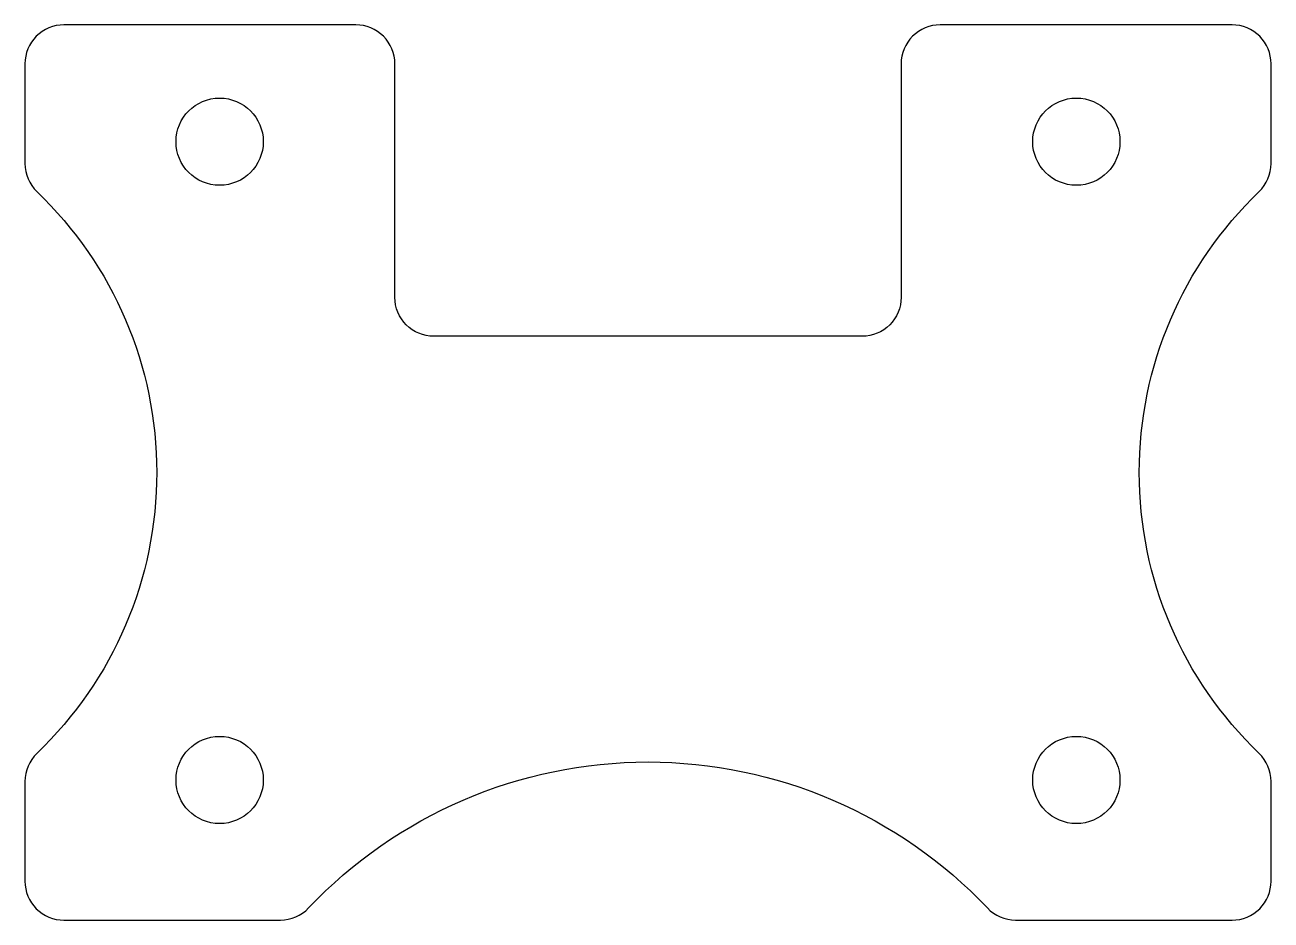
# Model space of a CAD drawing. Extents: x -160 to 0, y 0 to 115.
import ezdxf

# ---------------------------------------------------------------- set-up
doc = ezdxf.new("R2010")
doc.units = 0

msp = doc.modelspace()

# ---------------------------------------------------------------- linework, layer by layer
at = {"layer": '1'}
msp.add_lwpolyline([(0, 110, 0.414214), (-5, 115), (-42.5, 115, 0.414214), (-47.5, 110), (-47.5, 80, -0.414214), (-52.5, 75), (-107.5, 75, -0.414214), (-112.5, 80), (-112.5, 110, 0.414214), (-117.5, 115), (-155, 115, 0.414214), (-160, 110), (-160, 97.19, 0.204335), (-158.46, 93.58, -0.426476), (-158.46, 21.42, 0.204335), (-160, 17.81), (-160, 5, 0.414214), (-155, 0), (-127.2, 0, 0.206039), (-123.57, 1.56, -0.430347), (-36.43, 1.56, 0.206039), (-32.8, 0), (-5, 0, 0.414214), (0, 5), (0, 17.81, 0.204335), (-1.54, 21.42, -0.426476), (-1.54, 93.58, 0.204335), (0, 97.19)], format="xyb", close=True, dxfattribs=at)
for centre in [(-135, 100), (-25, 100), (-135, 18), (-25, 18)]:
    msp.add_circle(centre, 5.6, dxfattribs=at)

doc.saveas('drawing.dxf')
